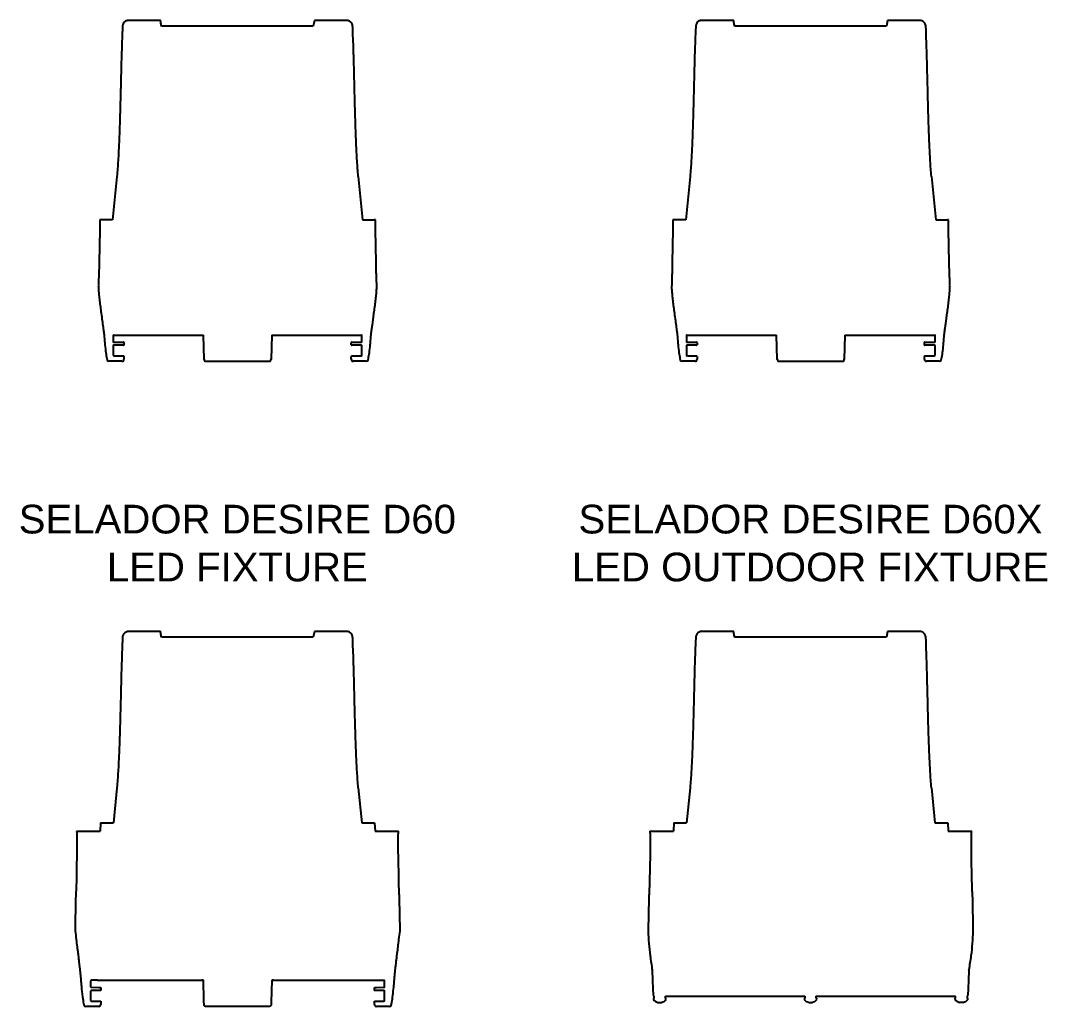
# Model space of a CAD drawing. Header units: inches. Extents: x 0 to 310, y 0 to 246.
# Drawn here: x 213.55 to 244.81, y 1.21 to 31.24 of the extents above; entities that cross this region are included whole.
import ezdxf

# ---------------------------------------------------------------- set-up
doc = ezdxf.new("R2010")
doc.units = ezdxf.units.IN
doc.header["$MEASUREMENT"] = 0
doc.layers.add('TEXT', color=1, linetype='Continuous')
doc.styles.add('ARIAL', font='arial.ttf')

msp = doc.modelspace()

# ---------------------------------------------------------------- linework, layer by layer
for p, q in [((222.463, 31.076), (217.84, 31.076)), ((222.497, 31.245), (222.463, 31.076)), ((239.913, 31.076), (235.29, 31.076)), ((239.947, 31.245), (239.913, 31.076)), ((216.487, 26.491), (216.354, 25.176)), ((223.83, 26.491), (223.963, 25.176)), ((233.937, 26.491), (233.804, 25.176)), ((241.28, 26.491), (241.413, 25.176)), ((215.963, 25.176), (215.963, 25.176)), ((215.98, 25.176), (215.975, 25.176)), ((215.99, 25.176), (215.997, 25.176)), ((216, 25.176), (215.997, 25.176)), ((216.354, 25.176), (216, 25.176)), ((223.963, 25.176), (224.317, 25.176)), ((224.317, 25.176), (224.319, 25.176)), ((224.326, 25.176), (224.319, 25.176)), ((224.337, 25.176), (224.342, 25.176)), ((224.354, 25.176), (224.354, 25.176)), ((233.413, 25.176), (233.413, 25.176)), ((233.43, 25.176), (233.425, 25.176)), ((233.441, 25.176), (233.448, 25.176)), ((233.45, 25.176), (233.448, 25.176)), ((233.804, 25.176), (233.45, 25.176)), ((241.413, 25.176), (241.767, 25.176)), ((241.767, 25.176), (241.77, 25.176)), ((241.777, 25.176), (241.77, 25.176)), ((241.787, 25.176), (241.792, 25.176)), ((241.804, 25.176), (241.804, 25.176)), ((215.961, 24.872), (215.944, 23.872)), ((224.373, 23.872), (224.356, 24.872)), ((233.411, 24.872), (233.394, 23.872)), ((241.823, 23.872), (241.806, 24.872)), ((215.927, 23.363), (215.923, 23.176)), ((224.393, 23.176), (224.39, 23.363)), ((233.377, 23.363), (233.374, 23.176)), ((241.844, 23.176), (241.84, 23.363)), ((216.371, 21.651), (216.371, 21.466)), ((216.386, 21.663), (219.118, 21.663)), ((219.137, 20.924), (219.118, 21.663)), ((221.199, 21.663), (221.18, 20.924)), ((221.199, 21.663), (223.931, 21.663)), ((223.946, 21.466), (223.946, 21.651)), ((233.821, 21.651), (233.821, 21.466)), ((233.836, 21.663), (236.568, 21.663)), ((236.587, 20.924), (236.568, 21.663)), ((238.649, 21.663), (238.63, 20.924)), ((238.649, 21.663), (241.381, 21.663)), ((241.396, 21.466), (241.396, 21.651)), ((216.371, 21.336), (216.371, 21.06)), ((216.386, 21.451), (216.639, 21.448)), ((216.639, 21.353), (216.386, 21.351)), ((216.698, 21.433), (216.698, 21.368)), ((223.618, 21.368), (223.618, 21.433)), ((223.678, 21.448), (223.931, 21.451)), ((223.931, 21.351), (223.678, 21.353)), ((223.946, 21.06), (223.946, 21.336)), ((233.821, 21.336), (233.821, 21.06)), ((233.836, 21.451), (234.089, 21.448)), ((234.089, 21.353), (233.836, 21.351)), ((234.149, 21.433), (234.149, 21.368)), ((241.069, 21.368), (241.069, 21.433)), ((241.128, 21.448), (241.381, 21.451)), ((241.381, 21.351), (241.128, 21.353)), ((241.396, 21.06), (241.396, 21.336)), ((216.401, 21.03), (216.639, 21.028)), ((216.698, 21.013), (216.698, 20.926)), ((223.618, 20.926), (223.618, 21.013)), ((223.678, 21.028), (223.916, 21.03)), ((233.851, 21.03), (234.089, 21.028)), ((234.149, 21.013), (234.149, 20.926)), ((241.069, 20.926), (241.069, 21.013)), ((241.128, 21.028), (241.366, 21.03)), ((216.362, 20.866), (216.242, 20.866)), ((216.638, 20.866), (216.362, 20.866)), ((219.197, 20.866), (221.12, 20.866)), ((223.955, 20.866), (223.678, 20.866)), ((224.075, 20.866), (223.955, 20.866)), ((233.812, 20.866), (233.692, 20.866)), ((234.089, 20.866), (233.812, 20.866)), ((236.647, 20.866), (238.57, 20.866)), ((241.405, 20.866), (241.129, 20.866)), ((241.525, 20.866), (241.405, 20.866)), ((222.497, 12.631), (222.463, 12.462)), ((239.947, 12.631), (239.913, 12.462)), ((222.463, 12.462), (217.84, 12.462)), ((239.913, 12.462), (235.29, 12.462)), ((216.487, 7.877), (216.379, 6.809)), ((223.83, 7.877), (223.938, 6.809)), ((233.937, 7.877), (233.829, 6.809)), ((241.28, 7.877), (241.388, 6.809)), ((215.988, 6.809), (215.975, 6.557)), ((215.988, 6.809), (216.379, 6.809)), ((223.938, 6.809), (224.329, 6.809)), ((224.329, 6.809), (224.342, 6.557)), ((233.438, 6.809), (233.425, 6.557)), ((233.438, 6.809), (233.829, 6.809)), ((241.388, 6.809), (241.779, 6.809)), ((241.779, 6.809), (241.792, 6.557)), ((215.258, 6.557), (215.319, 6.557)), ((215.258, 6.557), (215.264, 6.497)), ((215.319, 6.557), (215.975, 6.557)), ((224.342, 6.557), (224.681, 6.557)), ((224.681, 6.557), (224.998, 6.557)), ((224.998, 6.557), (225.058, 6.557)), ((225.053, 6.497), (225.058, 6.557)), ((232.709, 6.557), (232.769, 6.557)), ((232.709, 6.557), (232.714, 6.497)), ((232.769, 6.557), (233.425, 6.557)), ((241.792, 6.557), (242.131, 6.557)), ((242.131, 6.557), (242.448, 6.557)), ((242.448, 6.557), (242.509, 6.557)), ((242.503, 6.497), (242.509, 6.557)), ((215.227, 4.516), (215.21, 3.522)), ((215.227, 4.514), (215.21, 3.522)), ((225.107, 3.522), (225.09, 4.516)), ((232.677, 4.516), (232.66, 3.522)), ((232.677, 4.514), (232.66, 3.522)), ((242.557, 3.522), (242.54, 4.516)), ((232.785, 2.319), (232.784, 2.327)), ((232.785, 2.319), (232.789, 2.007)), ((242.418, 2.319), (242.414, 2.007)), ((242.418, 2.319), (242.419, 2.327)), ((215.683, 1.997), (215.683, 1.812)), ((215.707, 2.012), (215.698, 2.012)), ((215.881, 2.012), (215.948, 2.012)), ((215.945, 2.009), (219.115, 2.009)), ((221.202, 2.009), (224.618, 2.009)), ((224.633, 1.812), (224.633, 1.997)), ((232.789, 1.997), (232.812, 1.55)), ((242.414, 1.997), (242.39, 1.55)), ((215.683, 1.682), (215.683, 1.392)), ((215.698, 1.797), (215.932, 1.793)), ((215.932, 1.701), (215.698, 1.697)), ((215.992, 1.792), (215.992, 1.703)), ((224.325, 1.703), (224.325, 1.792)), ((224.385, 1.793), (224.619, 1.797)), ((224.619, 1.697), (224.385, 1.701)), ((224.633, 1.392), (224.633, 1.682)), ((215.698, 1.377), (215.932, 1.373)), ((215.992, 1.372), (215.992, 1.272)), ((219.138, 1.261), (219.137, 1.271)), ((221.18, 1.271), (221.179, 1.261)), ((224.325, 1.272), (224.325, 1.372)), ((224.385, 1.373), (224.619, 1.377)), ((232.817, 1.432), (232.817, 1.422)), ((232.821, 1.432), (232.817, 1.432)), ((232.821, 1.462), (232.821, 1.432)), ((232.834, 1.462), (232.821, 1.462)), ((232.834, 1.523), (232.834, 1.462)), ((232.953, 1.337), (233.065, 1.337)), ((233.184, 1.462), (233.184, 1.531)), ((233.184, 1.531), (237.405, 1.531)), ((233.196, 1.462), (233.184, 1.462)), ((233.196, 1.432), (233.196, 1.462)), ((233.201, 1.432), (233.196, 1.432)), ((233.201, 1.422), (233.201, 1.432)), ((237.41, 1.432), (237.41, 1.422)), ((237.414, 1.432), (237.41, 1.432)), ((237.414, 1.462), (237.414, 1.432)), ((237.426, 1.462), (237.414, 1.462)), ((237.426, 1.522), (237.426, 1.462)), ((237.545, 1.337), (237.658, 1.337)), ((237.776, 1.462), (237.776, 1.522)), ((237.789, 1.462), (237.776, 1.462)), ((237.789, 1.432), (237.789, 1.462)), ((237.793, 1.432), (237.789, 1.432)), ((237.793, 1.422), (237.793, 1.432)), ((237.798, 1.531), (242.019, 1.531)), ((242.002, 1.422), (242.002, 1.432)), ((242.002, 1.432), (242.006, 1.432)), ((242.006, 1.432), (242.006, 1.462)), ((242.006, 1.462), (242.019, 1.462)), ((242.019, 1.462), (242.019, 1.531)), ((242.25, 1.337), (242.138, 1.337)), ((242.369, 1.523), (242.369, 1.462)), ((242.369, 1.462), (242.381, 1.462)), ((242.381, 1.462), (242.381, 1.432)), ((242.381, 1.432), (242.386, 1.432)), ((242.386, 1.432), (242.386, 1.422)), ((215.637, 1.212), (215.536, 1.212)), ((215.932, 1.212), (215.637, 1.212)), ((221.12, 1.212), (219.197, 1.212)), ((224.68, 1.212), (224.385, 1.212)), ((224.781, 1.212), (224.68, 1.212))]:
    msp.add_line(p, q)
at = {"flags": 128}
for points in [[(216.639, 21.448), (216.647, 21.448), (216.656, 21.448), (216.664, 21.448), (216.67, 21.448), (216.676, 21.448), (216.68, 21.448), (216.683, 21.448), (216.684, 21.448)], [(216.684, 21.353), (216.683, 21.353), (216.68, 21.353), (216.676, 21.353), (216.67, 21.353), (216.664, 21.353), (216.656, 21.353), (216.647, 21.353), (216.639, 21.353)], [(223.633, 21.448), (223.634, 21.448), (223.636, 21.448), (223.639, 21.448), (223.644, 21.448), (223.649, 21.448), (223.656, 21.448), (223.663, 21.448), (223.671, 21.448), (223.678, 21.448)], [(223.678, 21.353), (223.671, 21.353), (223.663, 21.353), (223.656, 21.353), (223.649, 21.353), (223.644, 21.353), (223.639, 21.353), (223.636, 21.353), (223.634, 21.353), (223.633, 21.353)], [(234.089, 21.448), (234.097, 21.448), (234.106, 21.448), (234.114, 21.448), (234.121, 21.448), (234.126, 21.448), (234.13, 21.448), (234.133, 21.448), (234.134, 21.448)], [(234.134, 21.353), (234.133, 21.353), (234.13, 21.353), (234.126, 21.353), (234.121, 21.353), (234.114, 21.353), (234.106, 21.353), (234.097, 21.353), (234.089, 21.353)], [(241.083, 21.448), (241.084, 21.448), (241.086, 21.448), (241.089, 21.448), (241.094, 21.448), (241.1, 21.448), (241.106, 21.448), (241.113, 21.448), (241.121, 21.448), (241.128, 21.448)], [(241.128, 21.353), (241.121, 21.353), (241.113, 21.353), (241.106, 21.353), (241.1, 21.353), (241.094, 21.353), (241.089, 21.353), (241.086, 21.353), (241.084, 21.353), (241.083, 21.353)], [(216.639, 21.028), (216.647, 21.028), (216.656, 21.028), (216.664, 21.028), (216.67, 21.028), (216.676, 21.028), (216.68, 21.028), (216.683, 21.028), (216.684, 21.028)], [(223.633, 21.028), (223.634, 21.028), (223.636, 21.028), (223.639, 21.028), (223.644, 21.028), (223.649, 21.028), (223.656, 21.028), (223.663, 21.028), (223.671, 21.028), (223.678, 21.028)], [(234.089, 21.028), (234.097, 21.028), (234.106, 21.028), (234.114, 21.028), (234.121, 21.028), (234.126, 21.028), (234.13, 21.028), (234.133, 21.028), (234.134, 21.028)], [(241.083, 21.028), (241.084, 21.028), (241.086, 21.028), (241.089, 21.028), (241.094, 21.028), (241.1, 21.028), (241.106, 21.028), (241.113, 21.028), (241.121, 21.028), (241.128, 21.028)], [(215.267, 6.032), (215.267, 6.002), (215.265, 5.882), (215.257, 5.402), (215.251, 5.045)], [(225.066, 5.045), (225.066, 5.075), (225.064, 5.195), (225.055, 5.675), (225.049, 6.032)], [(232.718, 6.032), (232.717, 6.002), (232.715, 5.882), (232.707, 5.402), (232.701, 5.045)], [(242.516, 5.045), (242.516, 5.075), (242.514, 5.195), (242.506, 5.675), (242.5, 6.032)], [(215.932, 1.793), (215.944, 1.793), (215.955, 1.792), (215.965, 1.792), (215.975, 1.792), (215.982, 1.792), (215.988, 1.792), (215.991, 1.792), (215.992, 1.792)], [(215.992, 1.703), (215.991, 1.703), (215.989, 1.702), (215.984, 1.702), (215.978, 1.702), (215.971, 1.702), (215.962, 1.702), (215.953, 1.702), (215.943, 1.702), (215.932, 1.701)], [(224.325, 1.792), (224.326, 1.792), (224.329, 1.792), (224.335, 1.792), (224.342, 1.792), (224.351, 1.792), (224.362, 1.792), (224.373, 1.793), (224.385, 1.793)], [(224.385, 1.701), (224.374, 1.702), (224.364, 1.702), (224.355, 1.702), (224.346, 1.702), (224.339, 1.702), (224.333, 1.702), (224.328, 1.702), (224.326, 1.703), (224.325, 1.703)], [(215.932, 1.373), (215.944, 1.373), (215.955, 1.372), (215.965, 1.372), (215.975, 1.372), (215.982, 1.372), (215.988, 1.372), (215.991, 1.372), (215.992, 1.372)], [(224.325, 1.372), (224.326, 1.372), (224.328, 1.372), (224.333, 1.372), (224.339, 1.372), (224.346, 1.372), (224.355, 1.372), (224.364, 1.372), (224.374, 1.373), (224.385, 1.373)]]:
    msp.add_lwpolyline(points, dxfattribs=at)
for centre, radius, start, end in [((216.386, 21.651), 0.015, 133.1785, 180), ((223.931, 21.651), 0.015, 0, 46.8215), ((233.836, 21.651), 0.015, 133.1785, 180), ((241.381, 21.651), 0.015, 0, 46.8215), ((216.386, 21.466), 0.015, 180, 269.5), ((216.386, 21.336), 0.015, 90.5, 180), ((216.683, 21.433), 0.015, 0, 89.5), ((216.683, 21.368), 0.015, 270.5, 0), ((223.633, 21.433), 0.015, 90.5, 180), ((223.633, 21.368), 0.015, 180, 269.5), ((223.931, 21.466), 0.015, 270.5, 0), ((223.931, 21.336), 0.015, 0, 89.5), ((233.836, 21.466), 0.015, 180, 269.5), ((233.836, 21.336), 0.015, 90.5, 180), ((234.134, 21.433), 0.015, 0, 89.5), ((234.134, 21.368), 0.015, 270.5, 0), ((241.084, 21.433), 0.015, 90.5, 180), ((241.084, 21.368), 0.015, 180, 269.5), ((241.381, 21.466), 0.015, 270.5, 0), ((241.381, 21.336), 0.015, 0, 89.5), ((216.401, 21.06), 0.03, 180, 269.5), ((216.683, 21.013), 0.015, 0, 89.5), ((223.633, 21.013), 0.015, 90.5, 180), ((223.916, 21.06), 0.03, 270.5, 0), ((233.851, 21.06), 0.03, 180, 269.5), ((234.134, 21.013), 0.015, 0, 89.5), ((241.084, 21.013), 0.015, 90.5, 180), ((241.366, 21.06), 0.03, 270.5, 0), ((216.242, 20.926), 0.06, 191.9334, 270), ((216.638, 20.926), 0.06, 270, 0), ((219.197, 20.926), 0.06, 181.5, 270), ((221.12, 20.926), 0.06, 270, 358.5), ((223.678, 20.926), 0.06, 180, 270), ((224.075, 20.926), 0.06, 270, 348.0666), ((233.692, 20.926), 0.06, 191.9334, 270), ((234.089, 20.926), 0.06, 270, 0), ((236.647, 20.926), 0.06, 181.5, 270), ((238.57, 20.926), 0.06, 270, 358.5), ((241.129, 20.926), 0.06, 180, 270), ((241.525, 20.926), 0.06, 270, 348.0666), ((215.698, 1.997), 0.015, 90, 180), ((224.618, 1.997), 0.015, 0, 90), ((215.698, 1.812), 0.015, 180, 269), ((215.698, 1.682), 0.015, 91, 180), ((224.618, 1.812), 0.015, 271, 0), ((224.618, 1.682), 0.015, 0, 89), ((215.536, 1.272), 0.06, 190.3958, 270), ((215.698, 1.392), 0.015, 180, 269), ((215.932, 1.272), 0.06, 270, 360), ((224.385, 1.272), 0.06, 180, 270), ((224.618, 1.392), 0.015, 271, 0), ((224.781, 1.272), 0.06, 270, 349.6042), ((232.842, 1.552), 0.03, 183, 253.6024), ((233.009, 1.577), 0.247, 218.8901, 256.8209), ((233.009, 1.577), 0.247, 283.1791, 321.1099), ((237.427, 1.552), 0.03, 223.6635, 269.8928), ((237.601, 1.577), 0.247, 218.8901, 256.8209), ((237.601, 1.577), 0.247, 283.1791, 321.1099), ((237.776, 1.552), 0.03, 270.0049, 316.3365), ((242.194, 1.577), 0.247, 218.8901, 256.8209), ((242.194, 1.577), 0.247, 283.1791, 321.1099), ((242.36, 1.552), 0.03, 286.3976, 357)]:
    msp.add_arc(centre, radius, start, end)
for points, knots in [([(216.802, 31.243), (216.789, 31.24), (216.76, 31.233), (216.721, 31.208), (216.686, 31.172), (216.659, 31.118), (216.656, 31.048), (216.653, 30.969), (216.65, 30.913), (216.649, 30.884)], [0, 0, 0, 0, 0.095429, 0.20321, 0.320369, 0.441899, 0.612879, 0.798997, 1, 1, 1, 1]), ([(217.811, 31.244), (217.806, 31.244), (217.765, 31.244), (217.698, 31.244), (217.615, 31.244), (217.535, 31.244), (217.452, 31.244), (217.376, 31.244), (217.317, 31.244), (217.25, 31.244), (217.179, 31.244), (217.1, 31.244), (217.015, 31.244), (216.942, 31.244), (216.884, 31.244), (216.841, 31.244), (216.808, 31.244), (216.803, 31.243), (216.801, 31.243)], [0, 0, 0, 0, 0.006674, 0.048449, 0.080285, 0.108471, 0.153834, 0.19758, 0.245693, 0.298019, 0.352848, 0.42336, 0.509091, 0.607959, 0.691797, 0.785173, 0.887932, 1, 1, 1, 1]), ([(217.84, 31.076), (217.836, 31.096), (217.829, 31.137), (217.821, 31.189), (217.814, 31.226), (217.812, 31.242), (217.812, 31.244), (217.811, 31.244)], [0.3020895, 0.3020895, 0.3020895, 0.3020895, 0.4793453, 0.6485733, 0.8179193, 0.9858068, 1, 1, 1, 1]), ([(223.513, 31.244), (223.511, 31.244), (223.506, 31.244), (223.474, 31.244), (223.43, 31.244), (223.373, 31.244), (223.3, 31.244), (223.215, 31.245), (223.134, 31.245), (223.06, 31.245), (222.99, 31.245), (222.932, 31.245), (222.857, 31.245), (222.78, 31.245), (222.7, 31.245), (222.617, 31.245), (222.547, 31.245), (222.505, 31.245), (222.497, 31.245)], [0, 0, 0, 0, 0.110795, 0.213358, 0.306564, 0.390267, 0.489029, 0.574736, 0.64526, 0.703606, 0.758967, 0.809126, 0.843879, 0.889075, 0.917152, 0.948937, 0.990804, 1, 1, 1, 1]), ([(223.668, 30.884), (223.669, 30.952), (223.67, 31.038), (223.648, 31.142), (223.616, 31.19), (223.57, 31.228), (223.531, 31.239), (223.512, 31.244)], [0, 0, 0, 0, 0.469196, 0.593745, 0.726173, 0.864095, 1, 1, 1, 1]), ([(234.252, 31.243), (234.239, 31.24), (234.21, 31.233), (234.171, 31.208), (234.137, 31.172), (234.109, 31.118), (234.106, 31.048), (234.103, 30.969), (234.1, 30.913), (234.099, 30.884)], [0, 0, 0, 0, 0.095429, 0.20321, 0.320369, 0.441899, 0.612879, 0.798997, 1, 1, 1, 1]), ([(235.262, 31.244), (235.256, 31.244), (235.216, 31.244), (235.148, 31.244), (235.065, 31.244), (234.985, 31.244), (234.902, 31.244), (234.827, 31.244), (234.767, 31.244), (234.7, 31.244), (234.63, 31.244), (234.55, 31.244), (234.465, 31.244), (234.392, 31.244), (234.334, 31.244), (234.291, 31.244), (234.258, 31.244), (234.254, 31.243), (234.251, 31.243)], [0, 0, 0, 0, 0.006674, 0.048449, 0.080285, 0.108471, 0.153834, 0.19758, 0.245693, 0.298019, 0.352848, 0.42336, 0.509091, 0.607959, 0.691797, 0.785173, 0.887932, 1, 1, 1, 1]), ([(235.29, 31.076), (235.286, 31.096), (235.279, 31.137), (235.271, 31.189), (235.265, 31.226), (235.262, 31.242), (235.262, 31.244), (235.262, 31.244)], [0.3020895, 0.3020895, 0.3020895, 0.3020895, 0.4793453, 0.6485733, 0.8179193, 0.9858068, 1, 1, 1, 1]), ([(240.963, 31.244), (240.961, 31.244), (240.956, 31.244), (240.924, 31.244), (240.88, 31.244), (240.823, 31.244), (240.751, 31.244), (240.665, 31.245), (240.584, 31.245), (240.511, 31.245), (240.44, 31.245), (240.382, 31.245), (240.307, 31.245), (240.231, 31.245), (240.15, 31.245), (240.067, 31.245), (239.998, 31.245), (239.955, 31.245), (239.947, 31.245)], [0, 0, 0, 0, 0.110795, 0.213358, 0.306564, 0.390267, 0.489029, 0.574736, 0.64526, 0.703606, 0.758967, 0.809126, 0.843879, 0.889075, 0.917152, 0.948937, 0.990804, 1, 1, 1, 1]), ([(241.118, 30.884), (241.119, 30.952), (241.12, 31.038), (241.098, 31.142), (241.067, 31.19), (241.02, 31.228), (240.982, 31.239), (240.962, 31.244)], [0, 0, 0, 0, 0.469196, 0.593745, 0.726173, 0.864095, 1, 1, 1, 1]), ([(216.649, 30.885), (216.645, 30.797), (216.637, 30.594), (216.626, 30.259), (216.615, 29.865), (216.604, 29.426), (216.593, 28.945), (216.58, 28.453), (216.565, 27.96), (216.547, 27.474), (216.523, 26.982), (216.499, 26.654), (216.487, 26.491)], [0, 0, 0, 0, 0.059626, 0.138948, 0.22864, 0.328602, 0.438328, 0.556814, 0.664152, 0.775351, 0.888572, 1, 1, 1, 1]), ([(223.831, 26.491), (223.819, 26.651), (223.794, 26.988), (223.769, 27.502), (223.749, 28.034), (223.734, 28.562), (223.721, 29.08), (223.709, 29.58), (223.697, 30.056), (223.684, 30.488), (223.673, 30.761), (223.668, 30.885)], [0, 0, 0, 0, 0.10988, 0.230077, 0.351648, 0.472519, 0.590847, 0.705014, 0.813617, 0.91546, 1, 1, 1, 1]), ([(234.099, 30.885), (234.096, 30.797), (234.087, 30.594), (234.076, 30.259), (234.065, 29.865), (234.054, 29.426), (234.043, 28.945), (234.03, 28.453), (234.015, 27.96), (233.997, 27.474), (233.973, 26.982), (233.949, 26.654), (233.937, 26.491)], [0, 0, 0, 0, 0.059626, 0.138948, 0.22864, 0.328602, 0.438328, 0.556814, 0.664152, 0.775351, 0.888572, 1, 1, 1, 1]), ([(241.281, 26.491), (241.269, 26.651), (241.244, 26.988), (241.219, 27.502), (241.199, 28.034), (241.184, 28.562), (241.171, 29.08), (241.159, 29.58), (241.147, 30.056), (241.135, 30.488), (241.123, 30.761), (241.118, 30.885)], [0, 0, 0, 0, 0.10988, 0.230077, 0.351648, 0.472519, 0.590847, 0.705014, 0.813617, 0.91546, 1, 1, 1, 1]), ([(215.963, 25.176), (215.963, 25.154), (215.963, 25.132), (215.963, 25.096), (215.963, 25.084), (215.963, 25.059), (215.963, 25.046), (215.963, 25.007), (215.962, 24.981), (215.962, 24.941), (215.962, 24.927), (215.961, 24.899), (215.961, 24.886), (215.961, 24.872)], [0, 0, 0, 0, 0.25, 0.25, 0.375, 0.375, 0.5, 0.5, 0.75, 0.75, 0.875, 0.875, 1, 1, 1, 1]), ([(224.356, 24.872), (224.356, 24.899), (224.355, 24.926), (224.355, 24.967), (224.355, 24.98), (224.354, 25.007), (224.354, 25.02), (224.354, 25.059), (224.354, 25.084), (224.354, 25.119), (224.354, 25.131), (224.354, 25.154), (224.354, 25.165), (224.354, 25.176)], [0, 0, 0, 0, 0.25, 0.25, 0.375, 0.375, 0.5, 0.5, 0.75, 0.75, 0.875, 0.875, 1, 1, 1, 1]), ([(233.413, 25.176), (233.413, 25.154), (233.413, 25.132), (233.413, 25.096), (233.413, 25.084), (233.413, 25.059), (233.413, 25.046), (233.413, 25.007), (233.413, 24.981), (233.412, 24.941), (233.412, 24.927), (233.411, 24.899), (233.411, 24.886), (233.411, 24.872)], [0, 0, 0, 0, 0.25, 0.25, 0.375, 0.375, 0.5, 0.5, 0.75, 0.75, 0.875, 0.875, 1, 1, 1, 1]), ([(241.806, 24.872), (241.806, 24.899), (241.805, 24.926), (241.805, 24.967), (241.805, 24.98), (241.804, 25.007), (241.804, 25.02), (241.804, 25.059), (241.804, 25.084), (241.804, 25.119), (241.804, 25.131), (241.804, 25.154), (241.804, 25.165), (241.804, 25.176)], [0, 0, 0, 0, 0.25, 0.25, 0.375, 0.375, 0.5, 0.5, 0.75, 0.75, 0.875, 0.875, 1, 1, 1, 1]), ([(215.944, 23.872), (215.943, 23.834), (215.942, 23.768), (215.939, 23.678), (215.937, 23.602), (215.934, 23.533), (215.932, 23.474), (215.93, 23.426), (215.928, 23.39), (215.927, 23.369), (215.927, 23.361), (215.927, 23.363), (215.927, 23.363)], [0, 0, 0, 0, 0.142645, 0.247631, 0.355658, 0.46071, 0.568805, 0.673905, 0.782055, 0.8871, 0.995195, 1, 1, 1, 1]), ([(224.39, 23.363), (224.39, 23.364), (224.39, 23.366), (224.389, 23.387), (224.387, 23.421), (224.385, 23.468), (224.383, 23.526), (224.38, 23.594), (224.378, 23.669), (224.375, 23.762), (224.374, 23.831), (224.373, 23.872)], [0, 0, 0, 0, 0.100028, 0.208039, 0.313002, 0.421004, 0.526052, 0.634143, 0.739252, 0.847412, 1, 1, 1, 1]), ([(233.394, 23.872), (233.393, 23.834), (233.392, 23.768), (233.389, 23.678), (233.387, 23.602), (233.384, 23.533), (233.382, 23.474), (233.38, 23.426), (233.378, 23.39), (233.377, 23.369), (233.377, 23.361), (233.377, 23.363), (233.377, 23.363)], [0, 0, 0, 0, 0.142645, 0.247631, 0.355658, 0.46071, 0.568805, 0.673905, 0.782055, 0.8871, 0.995195, 1, 1, 1, 1]), ([(241.84, 23.363), (241.84, 23.364), (241.84, 23.366), (241.839, 23.387), (241.837, 23.421), (241.835, 23.468), (241.833, 23.526), (241.83, 23.594), (241.828, 23.669), (241.825, 23.762), (241.824, 23.831), (241.823, 23.872)], [0, 0, 0, 0, 0.100028, 0.208039, 0.313002, 0.421004, 0.526052, 0.634143, 0.739252, 0.847412, 1, 1, 1, 1]), ([(215.918, 23.166), (215.92, 23.125), (215.924, 23.032), (215.938, 22.88), (215.958, 22.707), (215.98, 22.522), (216.007, 22.319), (216.035, 22.113), (216.058, 21.943), (216.074, 21.826), (216.083, 21.759), (216.09, 21.708), (216.092, 21.68), (216.093, 21.669)], [0, 0, 0, 0, 0.081903, 0.184907, 0.302663, 0.428765, 0.556781, 0.709679, 0.842909, 0.898212, 0.943875, 0.978326, 1, 1, 1, 1]), ([(224.224, 21.669), (224.225, 21.68), (224.227, 21.708), (224.235, 21.772), (224.249, 21.871), (224.267, 22.006), (224.289, 22.163), (224.312, 22.337), (224.337, 22.522), (224.359, 22.707), (224.378, 22.88), (224.393, 23.032), (224.397, 23.125), (224.399, 23.166)], [0, 0, 0, 0, 0.021674, 0.056125, 0.128333, 0.22046, 0.327194, 0.443219, 0.571235, 0.697337, 0.815093, 0.918097, 1, 1, 1, 1]), ([(233.368, 23.166), (233.37, 23.125), (233.374, 23.032), (233.389, 22.88), (233.408, 22.707), (233.43, 22.522), (233.457, 22.319), (233.485, 22.113), (233.509, 21.943), (233.524, 21.826), (233.533, 21.759), (233.54, 21.708), (233.542, 21.68), (233.543, 21.669)], [0, 0, 0, 0, 0.081903, 0.184907, 0.302663, 0.428765, 0.556781, 0.709679, 0.842909, 0.898212, 0.943875, 0.978326, 1, 1, 1, 1]), ([(241.674, 21.669), (241.675, 21.68), (241.677, 21.708), (241.686, 21.772), (241.699, 21.871), (241.717, 22.006), (241.739, 22.163), (241.763, 22.337), (241.787, 22.522), (241.81, 22.707), (241.829, 22.88), (241.843, 23.032), (241.847, 23.125), (241.849, 23.166)], [0, 0, 0, 0, 0.021674, 0.056125, 0.128333, 0.22046, 0.327194, 0.443219, 0.571235, 0.697337, 0.815093, 0.918097, 1, 1, 1, 1]), ([(216.093, 21.679), (216.093, 21.678), (216.098, 21.592), (216.112, 21.429), (216.137, 21.198), (216.16, 21.028), (216.179, 20.937), (216.185, 20.913)], [0, 0, 0, 0, 0.00178, 0.334361, 0.638423, 0.902392, 1, 1, 1, 1]), ([(216.386, 21.666), (216.384, 21.665), (216.381, 21.665), (216.378, 21.663), (216.376, 21.662), (216.376, 21.662)], [0, 0, 0, 0, 0.446451, 0.89335, 1, 1, 1, 1]), ([(223.941, 21.662), (223.941, 21.662), (223.94, 21.663), (223.937, 21.665), (223.933, 21.666), (223.931, 21.666), (223.931, 21.666)], [0, 0, 0, 0, 0.009697, 0.45734, 0.904554, 1, 1, 1, 1]), ([(224.132, 20.913), (224.138, 20.937), (224.157, 21.028), (224.18, 21.198), (224.205, 21.429), (224.219, 21.592), (224.224, 21.678), (224.224, 21.679)], [0, 0, 0, 0, 0.097609, 0.36158, 0.665644, 0.998227, 1, 1, 1, 1]), ([(233.543, 21.679), (233.543, 21.678), (233.548, 21.592), (233.562, 21.429), (233.587, 21.198), (233.61, 21.028), (233.63, 20.937), (233.635, 20.913)], [0, 0, 0, 0, 0.00178, 0.334361, 0.638423, 0.902392, 1, 1, 1, 1]), ([(233.836, 21.666), (233.834, 21.665), (233.831, 21.665), (233.828, 21.663), (233.826, 21.662), (233.826, 21.662)], [0, 0, 0, 0, 0.446451, 0.89335, 1, 1, 1, 1]), ([(241.391, 21.662), (241.391, 21.662), (241.39, 21.663), (241.387, 21.665), (241.383, 21.666), (241.381, 21.666), (241.381, 21.666)], [0, 0, 0, 0, 0.009697, 0.45734, 0.904554, 1, 1, 1, 1]), ([(241.582, 20.913), (241.588, 20.937), (241.607, 21.028), (241.63, 21.198), (241.655, 21.429), (241.669, 21.592), (241.674, 21.678), (241.675, 21.679)], [0, 0, 0, 0, 0.097609, 0.36158, 0.665644, 0.998227, 1, 1, 1, 1]), ([(216.802, 12.63), (216.789, 12.626), (216.76, 12.619), (216.721, 12.595), (216.686, 12.558), (216.659, 12.504), (216.656, 12.435), (216.653, 12.355), (216.65, 12.3), (216.649, 12.271)], [0, 0, 0, 0, 0.095429, 0.20321, 0.320369, 0.441899, 0.612879, 0.798997, 1, 1, 1, 1]), ([(217.811, 12.631), (217.806, 12.631), (217.765, 12.631), (217.698, 12.631), (217.615, 12.631), (217.535, 12.631), (217.452, 12.631), (217.376, 12.631), (217.317, 12.631), (217.25, 12.631), (217.179, 12.631), (217.1, 12.631), (217.015, 12.631), (216.942, 12.631), (216.884, 12.63), (216.841, 12.63), (216.808, 12.63), (216.803, 12.63), (216.801, 12.63)], [0, 0, 0, 0, 0.006674, 0.048449, 0.080285, 0.108471, 0.153834, 0.19758, 0.245693, 0.298019, 0.352848, 0.42336, 0.509091, 0.607959, 0.691797, 0.785173, 0.887932, 1, 1, 1, 1]), ([(217.84, 12.462), (217.836, 12.483), (217.829, 12.523), (217.821, 12.575), (217.814, 12.613), (217.812, 12.628), (217.812, 12.63), (217.811, 12.631)], [0.3020895, 0.3020895, 0.3020895, 0.3020895, 0.4793453, 0.6485733, 0.8179193, 0.9858068, 1, 1, 1, 1]), ([(223.513, 12.63), (223.511, 12.63), (223.506, 12.63), (223.474, 12.631), (223.43, 12.631), (223.373, 12.631), (223.3, 12.631), (223.215, 12.631), (223.134, 12.631), (223.06, 12.631), (222.99, 12.631), (222.932, 12.631), (222.857, 12.631), (222.78, 12.631), (222.7, 12.631), (222.617, 12.631), (222.547, 12.631), (222.505, 12.631), (222.497, 12.631)], [0, 0, 0, 0, 0.110795, 0.213358, 0.306564, 0.390267, 0.489029, 0.574736, 0.64526, 0.703606, 0.758967, 0.809126, 0.843879, 0.889075, 0.917152, 0.948937, 0.990804, 1, 1, 1, 1]), ([(223.668, 12.271), (223.669, 12.339), (223.67, 12.425), (223.648, 12.528), (223.616, 12.577), (223.57, 12.615), (223.531, 12.625), (223.512, 12.63)], [0, 0, 0, 0, 0.469196, 0.593745, 0.726173, 0.864095, 1, 1, 1, 1]), ([(234.252, 12.63), (234.239, 12.626), (234.21, 12.619), (234.171, 12.595), (234.137, 12.558), (234.109, 12.504), (234.106, 12.435), (234.103, 12.355), (234.1, 12.3), (234.099, 12.271)], [0, 0, 0, 0, 0.095429, 0.20321, 0.320369, 0.441899, 0.612879, 0.798997, 1, 1, 1, 1]), ([(235.262, 12.631), (235.256, 12.631), (235.216, 12.631), (235.148, 12.631), (235.065, 12.631), (234.985, 12.631), (234.902, 12.631), (234.827, 12.631), (234.767, 12.631), (234.7, 12.631), (234.63, 12.631), (234.55, 12.631), (234.465, 12.631), (234.392, 12.631), (234.334, 12.63), (234.291, 12.63), (234.258, 12.63), (234.254, 12.63), (234.251, 12.63)], [0, 0, 0, 0, 0.006674, 0.048449, 0.080285, 0.108471, 0.153834, 0.19758, 0.245693, 0.298019, 0.352848, 0.42336, 0.509091, 0.607959, 0.691797, 0.785173, 0.887932, 1, 1, 1, 1]), ([(235.29, 12.462), (235.286, 12.483), (235.279, 12.523), (235.271, 12.575), (235.265, 12.613), (235.262, 12.628), (235.262, 12.63), (235.262, 12.631)], [0.3020895, 0.3020895, 0.3020895, 0.3020895, 0.4793453, 0.6485733, 0.8179193, 0.9858068, 1, 1, 1, 1]), ([(240.963, 12.63), (240.961, 12.63), (240.956, 12.63), (240.924, 12.631), (240.88, 12.631), (240.823, 12.631), (240.751, 12.631), (240.665, 12.631), (240.584, 12.631), (240.511, 12.631), (240.44, 12.631), (240.382, 12.631), (240.307, 12.631), (240.231, 12.631), (240.15, 12.631), (240.067, 12.631), (239.998, 12.631), (239.955, 12.631), (239.947, 12.631)], [0, 0, 0, 0, 0.110795, 0.213358, 0.306564, 0.390267, 0.489029, 0.574736, 0.64526, 0.703606, 0.758967, 0.809126, 0.843879, 0.889075, 0.917152, 0.948937, 0.990804, 1, 1, 1, 1]), ([(241.118, 12.271), (241.119, 12.339), (241.12, 12.425), (241.098, 12.528), (241.067, 12.577), (241.02, 12.615), (240.982, 12.625), (240.962, 12.63)], [0, 0, 0, 0, 0.469196, 0.593745, 0.726173, 0.864095, 1, 1, 1, 1]), ([(216.649, 12.271), (216.645, 12.184), (216.637, 11.98), (216.626, 11.645), (216.615, 11.251), (216.604, 10.812), (216.593, 10.331), (216.58, 9.84), (216.565, 9.346), (216.547, 8.86), (216.523, 8.368), (216.499, 8.04), (216.487, 7.877)], [0, 0, 0, 0, 0.059626, 0.138948, 0.22864, 0.328602, 0.438328, 0.556814, 0.664152, 0.775351, 0.888572, 1, 1, 1, 1]), ([(223.831, 7.877), (223.819, 8.038), (223.794, 8.374), (223.769, 8.889), (223.749, 9.42), (223.734, 9.949), (223.721, 10.466), (223.709, 10.966), (223.697, 11.442), (223.684, 11.874), (223.673, 12.147), (223.668, 12.271)], [0, 0, 0, 0, 0.10988, 0.230077, 0.351648, 0.472519, 0.590847, 0.705014, 0.813617, 0.91546, 1, 1, 1, 1]), ([(234.099, 12.271), (234.096, 12.184), (234.087, 11.98), (234.076, 11.645), (234.065, 11.251), (234.054, 10.812), (234.043, 10.331), (234.03, 9.84), (234.015, 9.346), (233.997, 8.86), (233.973, 8.368), (233.949, 8.04), (233.937, 7.877)], [0, 0, 0, 0, 0.059626, 0.138948, 0.22864, 0.328602, 0.438328, 0.556814, 0.664152, 0.775351, 0.888572, 1, 1, 1, 1]), ([(241.281, 7.877), (241.269, 8.038), (241.244, 8.374), (241.219, 8.889), (241.199, 9.42), (241.184, 9.949), (241.171, 10.466), (241.159, 10.966), (241.147, 11.442), (241.135, 11.874), (241.123, 12.147), (241.118, 12.271)], [0, 0, 0, 0, 0.10988, 0.230077, 0.351648, 0.472519, 0.590847, 0.705014, 0.813617, 0.91546, 1, 1, 1, 1]), ([(215.264, 6.497), (215.264, 6.487), (215.264, 6.476), (215.265, 6.457), (215.265, 6.45), (215.266, 6.436), (215.266, 6.428), (215.267, 6.388), (215.268, 6.352), (215.268, 6.29), (215.269, 6.268), (215.269, 6.224), (215.269, 6.2), (215.269, 6.13), (215.268, 6.082), (215.267, 6.032)], [0, 0, 0, 0, 0.125, 0.125, 0.1875, 0.1875, 0.25, 0.25, 0.5, 0.5, 0.625, 0.625, 0.75, 0.75, 1, 1, 1, 1]), ([(225.049, 6.032), (225.049, 6.057), (225.049, 6.081), (225.048, 6.13), (225.048, 6.154), (225.048, 6.201), (225.048, 6.224), (225.048, 6.257), (225.048, 6.268), (225.049, 6.29), (225.049, 6.3), (225.049, 6.331), (225.049, 6.351), (225.05, 6.378), (225.05, 6.387), (225.051, 6.404), (225.051, 6.413), (225.051, 6.436), (225.052, 6.45), (225.052, 6.476), (225.053, 6.487), (225.053, 6.497)], [0, 0, 0, 0, 0.125, 0.125, 0.25, 0.25, 0.375, 0.375, 0.4375, 0.4375, 0.5, 0.5, 0.625, 0.625, 0.6875, 0.6875, 0.75, 0.75, 0.875, 0.875, 1, 1, 1, 1]), ([(232.714, 6.497), (232.714, 6.487), (232.715, 6.476), (232.715, 6.457), (232.715, 6.45), (232.716, 6.436), (232.716, 6.428), (232.717, 6.388), (232.718, 6.352), (232.718, 6.29), (232.719, 6.268), (232.719, 6.224), (232.719, 6.2), (232.719, 6.13), (232.718, 6.082), (232.718, 6.032)], [0, 0, 0, 0, 0.125, 0.125, 0.1875, 0.1875, 0.25, 0.25, 0.5, 0.5, 0.625, 0.625, 0.75, 0.75, 1, 1, 1, 1]), ([(242.5, 6.032), (242.499, 6.057), (242.499, 6.081), (242.498, 6.13), (242.498, 6.154), (242.498, 6.201), (242.498, 6.224), (242.498, 6.257), (242.498, 6.268), (242.499, 6.29), (242.499, 6.3), (242.499, 6.331), (242.5, 6.351), (242.5, 6.378), (242.5, 6.387), (242.501, 6.404), (242.501, 6.413), (242.501, 6.436), (242.502, 6.45), (242.503, 6.476), (242.503, 6.487), (242.503, 6.497)], [0, 0, 0, 0, 0.125, 0.125, 0.25, 0.25, 0.375, 0.375, 0.4375, 0.4375, 0.5, 0.5, 0.625, 0.625, 0.6875, 0.6875, 0.75, 0.75, 0.875, 0.875, 1, 1, 1, 1]), ([(215.251, 5.045), (215.25, 5.02), (215.249, 4.966), (215.247, 4.885), (215.244, 4.803), (215.24, 4.728), (215.237, 4.661), (215.233, 4.605), (215.23, 4.561), (215.228, 4.531), (215.227, 4.515), (215.227, 4.516), (215.227, 4.516)], [0, 0, 0, 0, 0.090021, 0.19439, 0.301789, 0.406158, 0.513551, 0.617543, 0.724536, 0.828448, 0.935377, 1, 1, 1, 1]), ([(225.09, 4.516), (225.09, 4.516), (225.09, 4.515), (225.089, 4.531), (225.087, 4.561), (225.084, 4.605), (225.08, 4.66), (225.077, 4.727), (225.073, 4.802), (225.07, 4.884), (225.068, 4.966), (225.066, 5.02), (225.066, 5.045)], [0, 0, 0, 0, 0.064621, 0.168532, 0.275462, 0.379496, 0.48654, 0.590842, 0.698164, 0.802557, 0.909979, 1, 1, 1, 1]), ([(232.701, 5.045), (232.701, 5.02), (232.7, 4.966), (232.697, 4.885), (232.694, 4.803), (232.69, 4.728), (232.687, 4.661), (232.683, 4.605), (232.68, 4.561), (232.678, 4.531), (232.677, 4.515), (232.677, 4.516), (232.677, 4.516)], [0, 0, 0, 0, 0.090021, 0.19439, 0.301789, 0.406158, 0.513551, 0.617543, 0.724536, 0.828448, 0.935377, 1, 1, 1, 1]), ([(242.54, 4.516), (242.54, 4.516), (242.54, 4.515), (242.539, 4.531), (242.537, 4.561), (242.534, 4.605), (242.53, 4.66), (242.527, 4.727), (242.523, 4.802), (242.52, 4.884), (242.518, 4.966), (242.517, 5.02), (242.516, 5.045)], [0, 0, 0, 0, 0.064621, 0.168532, 0.275462, 0.379496, 0.48654, 0.590842, 0.698164, 0.802557, 0.909979, 1, 1, 1, 1]), ([(215.214, 3.512), (215.224, 3.427), (215.244, 3.267), (215.271, 3.043), (215.295, 2.852), (215.314, 2.694), (215.328, 2.573), (215.339, 2.481), (215.348, 2.404), (215.357, 2.321), (215.368, 2.223), (215.378, 2.124), (215.383, 2.059), (215.386, 2.03)], [0, 0, 0, 0, 0.172779, 0.32427, 0.452953, 0.559015, 0.643796, 0.699633, 0.744157, 0.79913, 0.868581, 0.941328, 1, 1, 1, 1]), ([(224.931, 2.03), (224.934, 2.059), (224.938, 2.124), (224.949, 2.223), (224.96, 2.321), (224.969, 2.404), (224.978, 2.481), (224.989, 2.573), (225.003, 2.694), (225.022, 2.852), (225.045, 3.043), (225.073, 3.267), (225.093, 3.427), (225.103, 3.512)], [0, 0, 0, 0, 0.058672, 0.131419, 0.20087, 0.255843, 0.300367, 0.356204, 0.440985, 0.547047, 0.67573, 0.827221, 1, 1, 1, 1]), ([(232.658, 3.512), (232.664, 3.385), (232.676, 3.133), (232.715, 2.737), (232.76, 2.47), (232.784, 2.327)], [0, 0, 0, 0, 0.318879, 0.63701, 1, 1, 1, 1]), ([(242.545, 3.512), (242.539, 3.385), (242.527, 3.133), (242.488, 2.737), (242.443, 2.47), (242.419, 2.327)], [0, 0, 0, 0, 0.318879, 0.63701, 1, 1, 1, 1]), ([(215.386, 2.032), (215.391, 1.966), (215.404, 1.791), (215.433, 1.546), (215.459, 1.354), (215.475, 1.273), (215.478, 1.261)], [0, 0, 0, 0, 0.255226, 0.680472, 0.953211, 1, 1, 1, 1]), ([(215.895, 2.012), (215.895, 2.012), (215.894, 2.012), (215.892, 2.012), (215.866, 2.012), (215.82, 2.012), (215.761, 2.012), (215.725, 2.012), (215.707, 2.012)], [0, 0, 0, 0, 0.0066137, 0.0236175, 0.0644646, 0.4565136, 0.7291508, 1, 1, 1, 1]), ([(219.118, 2.012), (219.114, 2.012), (219.106, 2.012), (219.091, 2.012), (219.078, 2.012), (219.075, 2.012), (219.072, 2.012), (219.071, 2.012), (219.07, 2.012)], [0, 0, 0, 0, 0.48224, 0.90189, 0.937331, 0.972289, 0.986074, 1, 1, 1, 1]), ([(219.137, 1.271), (219.134, 1.4), (219.127, 1.646), (219.121, 1.894), (219.118, 2.012)], [0, 0, 0, 0, 0.3041788, 0.5789344, 0.5789344, 0.5789344, 0.5789344]), ([(221.199, 2.012), (221.198, 1.947), (221.194, 1.79), (221.187, 1.542), (221.182, 1.361), (221.18, 1.271)], [0.4210804, 0.4210804, 0.4210804, 0.4210804, 0.5733568, 0.7867123, 1, 1, 1, 1]), ([(221.247, 2.012), (221.246, 2.012), (221.245, 2.012), (221.242, 2.012), (221.239, 2.012), (221.226, 2.012), (221.211, 2.012), (221.203, 2.012), (221.199, 2.012)], [0, 0, 0, 0, 0.013926, 0.027711, 0.062669, 0.09811, 0.51776, 1, 1, 1, 1]), ([(224.839, 1.261), (224.847, 1.304), (224.868, 1.42), (224.893, 1.62), (224.917, 1.835), (224.927, 1.975), (224.931, 2.032)], [0, 0, 0, 0, 0.168154, 0.456704, 0.777319, 1, 1, 1, 1]), ([(219.197, 1.212), (219.197, 1.212), (219.195, 1.212), (219.186, 1.213), (219.17, 1.217), (219.154, 1.229), (219.143, 1.244), (219.139, 1.255), (219.138, 1.261)], [0, 0, 0, 0, 0.003786, 0.069251, 0.321575, 0.58438, 0.784925, 1, 1, 1, 1]), ([(221.179, 1.261), (221.177, 1.255), (221.174, 1.244), (221.163, 1.229), (221.147, 1.217), (221.131, 1.213), (221.122, 1.212), (221.12, 1.212), (221.12, 1.212)], [0, 0, 0, 0, 0.215075, 0.41562, 0.678425, 0.930749, 0.996214, 1, 1, 1, 1])]:
    msp.add_open_spline(points, degree=3, knots=knots)
for points in [[(215.99, 25.176), (215.977, 25.176), (215.968, 25.176), (215.963, 25.176)], [(224.354, 25.176), (224.349, 25.176), (224.34, 25.176), (224.326, 25.176)], [(233.441, 25.176), (233.427, 25.176), (233.418, 25.176), (233.413, 25.176)], [(241.804, 25.176), (241.799, 25.176), (241.79, 25.176), (241.777, 25.176)]]:
    msp.add_open_spline(points, degree=3)

# ---------------------------------------------------------------- texts
at = {"layer": 'TEXT', "char_height": 0.875, "width": 20.15864, "attachment_point": 2, "style": 'ARIAL'}
for s, insert in [('SELADOR DESIRE D60\\PLED FIXTURE', (220.151, 16.495)), ('SELADOR DESIRE D60X\\PLED OUTDOOR FIXTURE', (237.601, 16.495))]:
    msp.add_mtext(s, dxfattribs=dict(at, insert=insert))

doc.saveas('drawing.dxf')
